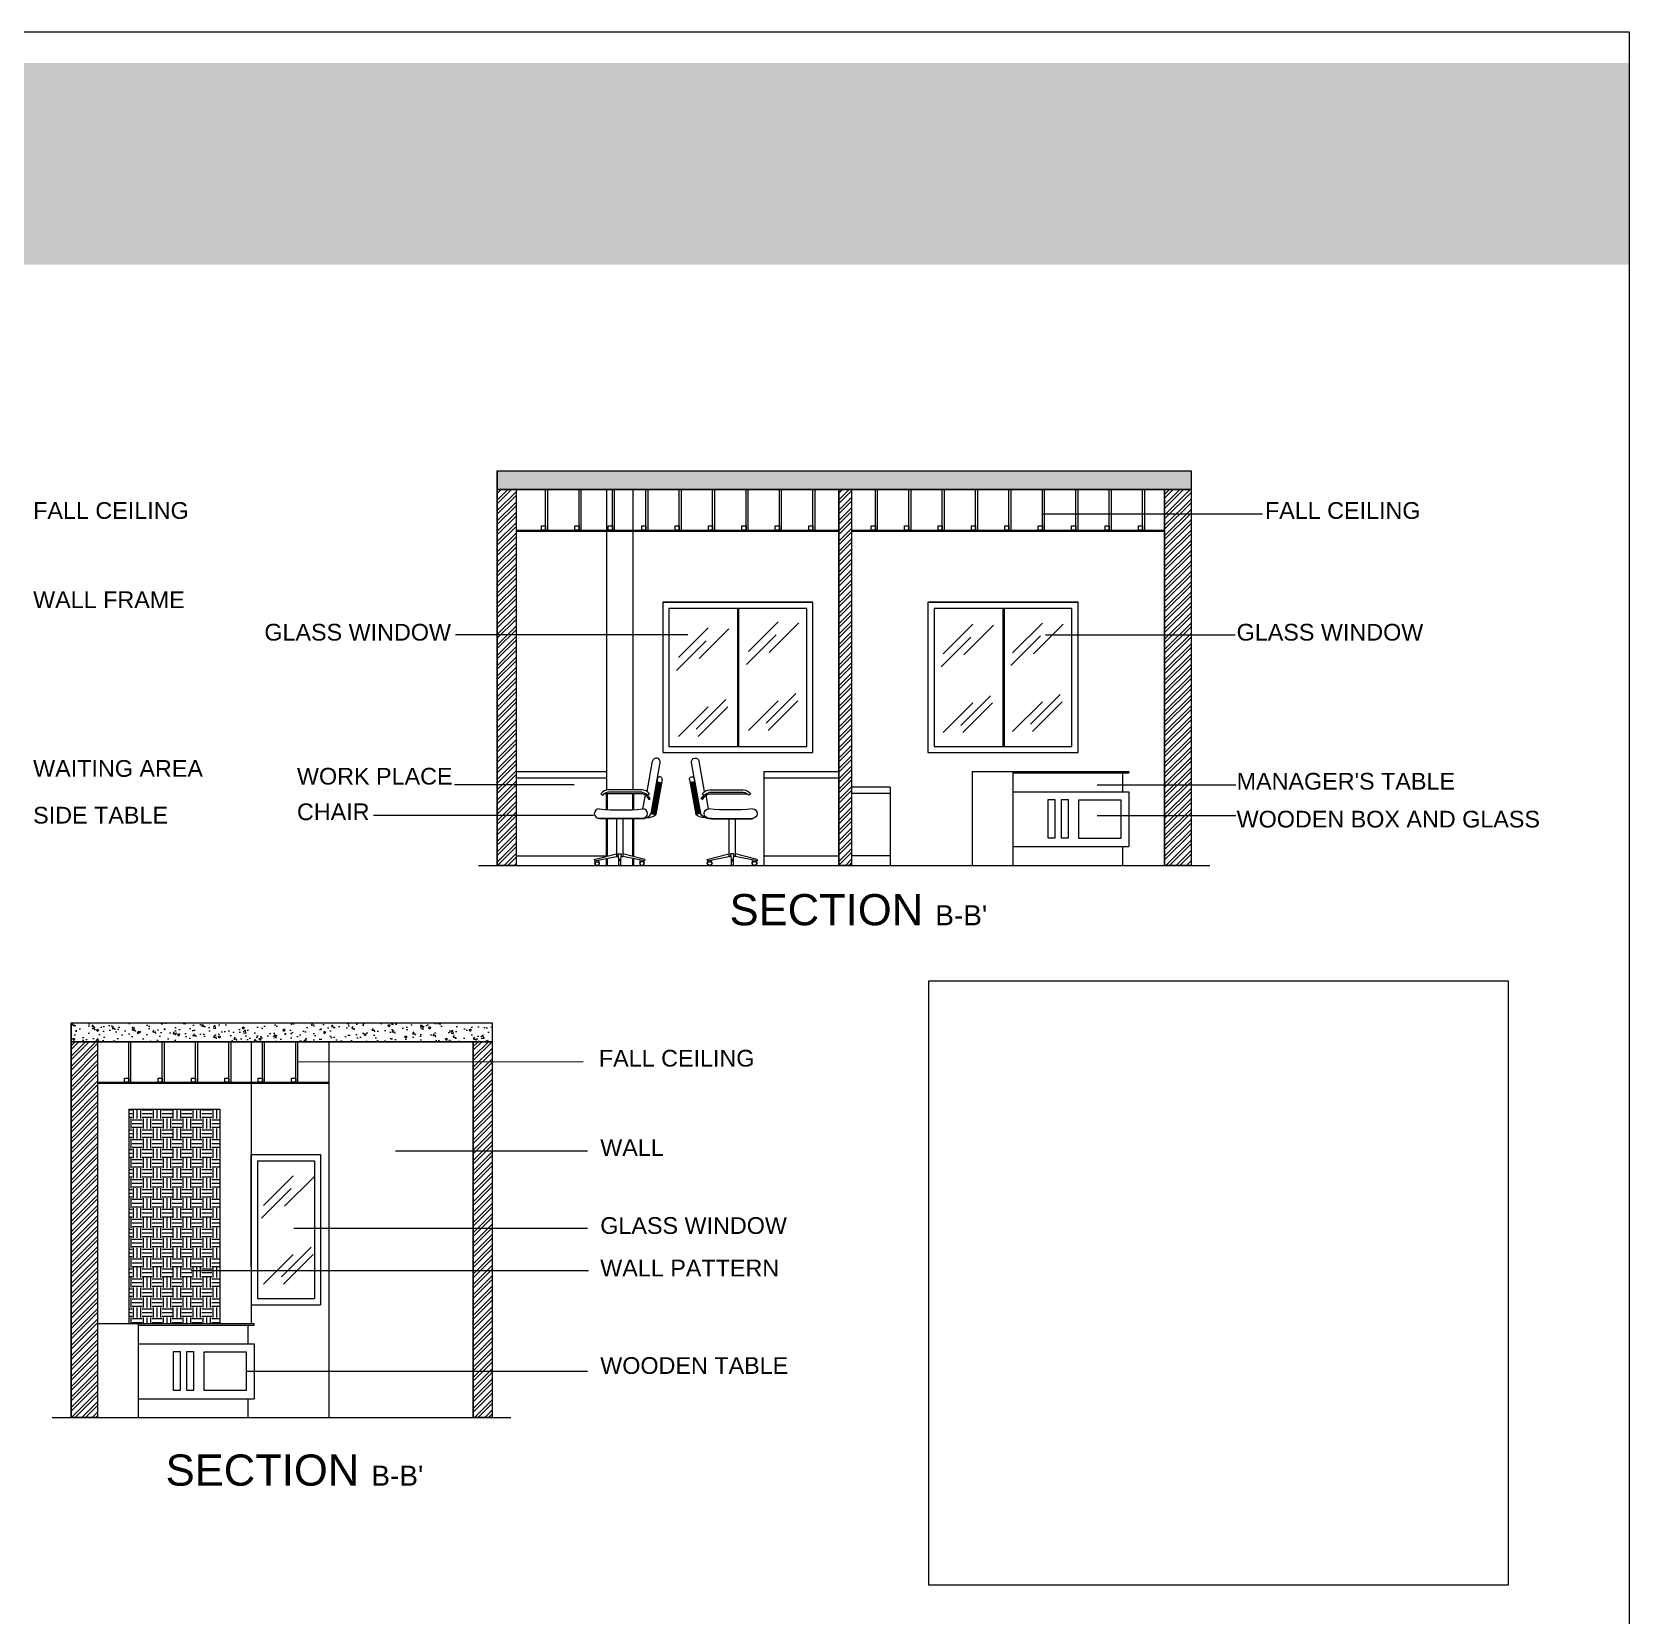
# Model space of a CAD drawing. Header units: millimetres. Extents: x 1521 to 3683, y 1649 to 3322.
# Drawn here: x 1779.35 to 1793.69, y 1662.99 to 1677.22 of the extents above; entities that cross this region are included whole.
import ezdxf

# ---------------------------------------------------------------- set-up
doc = ezdxf.new("R2010")
doc.units = ezdxf.units.MM
doc.header["$LTSCALE"] = 0.1
doc.header["$XCLIPFRAME"] = 0
doc.layers.add('COL', color=1, linetype='Continuous', lineweight=50)
doc.layers.add('FURN', color=34, linetype='Continuous')
doc.layers.add('FURNITURE', color=34, linetype='Continuous')
doc.styles.add('WORKING', font='ARIALN.TTF')
picture_1 = doc.add_image_def('image2.jpg', size_in_pixel=(652, 680))
pattern_1 = [(45, (-58.50887841288546, 93.95039284919449), (-0.0464185847115814, 0.0464185847115814), []), (45, (-58.50887841288546, 93.98321574521714), (-0.0464185847115814, 0.0464185847115814), [])]

# ---------------------------------------------------------------- blocks, each defined once
blk = doc.blocks.new('A$C3F6A36EA')
h = blk.add_hatch(color=10)
h.set_gradient(color1=(22, 110, 12), color2=(129, 189, 10), tint=0.4600000083446503)
h.paths.add_polyline_path([(-44.21290426532277, 20.41047016547509), (-3.312552027882247, 20.41047016547509), (-3.312552027882247, 22.22228067989886), (-44.21290426532277, 22.22228067989886)])
at = {"color": 0}
blk.add_lwpolyline([(-44.21290426532277, 22.50002261478744), (-3.312552027882247, 22.50002261478744), (-3.312552027882247, -5.275919162361106), (-44.21290426532277, -5.275919162361106)], close=True, dxfattribs=at)
blk = doc.blocks.new('A$C169A33B8')
at = {"layer": 'FURN'}
for p, q in [((16.75253668097025, 23.51120664049995), (18.44130167670278, 33.08866885840143)), ((18.05472232107718, 16.49934217914688), (20.90332105923312, 32.65454841423434)), ((20.00826431983, 27.57842940053433), (18.05549500033726, 16.50372426098693)), ((21.47671178566793, 27.31950249255351), (19.52394246617473, 16.2447973530061)), ((19.61755592007944, 25.36261195625684), (21.08600338591691, 25.10368504827602)), ((19.66096796449597, 25.60881389450969), (21.12941543033389, 25.34988698652978)), ((19.70438000891295, 25.85501583276255), (21.17282747475042, 25.59608892478264)), ((19.74779205332993, 26.1012177710154), (21.21623951916695, 25.84229086303549)), ((19.79120409774646, 26.34741970926825), (21.25965156358393, 26.08849280128834)), ((19.83461614216298, 26.59362164752201), (21.30306360800091, 26.33469473954119)), ((2.099998305742701, 22.80000217814722), (2.69999830574261, 22.35000217814922)), ((14.54466916776641, 22.80000217814813), (3.149998305742656, 22.80000217814813)), ((15.05472232107718, 24.00000217814886), (4.499998305743018, 24.00000217814886)), ((15.05472232106785, 23.25000217814886), (4.499998305743018, 23.25000217814886)), ((15.4343388661814, 18.00000217813703), (16.19391154353502, 22.30775289389021)), ((17.45472232107681, 22.80000217814905), (16.8547223210769, 22.35000217814832)), ((17.35768368300046, 20.96011413385168), (17.7547223210754, 21.15000217814759)), ((18.7493150317448, 20.43857319119525), (20.21776249758227, 20.17964628321534)), ((18.79272707616178, 20.6847751294481), (20.26117454199925, 20.42584822146819)), ((18.83613912057831, 20.93097706770186), (20.30458658641578, 20.67205015972104)), ((18.87955116499483, 21.17717900595471), (20.34799863083276, 20.9182520979748)), ((18.92296320941182, 21.42338094420757), (20.39141067524929, 21.16445403622766)), ((18.96637525382834, 21.66958288246042), (20.43482271966582, 21.41065597448051)), ((19.00978729824533, 21.91578482071327), (20.4782347640828, 21.65685791273336)), ((19.05319934266185, 22.16198675896703), (20.52164680849978, 21.90305985098621)), ((19.09661138707884, 22.40818869721989), (20.56505885291631, 22.14926178923997)), ((19.14002343149536, 22.65439063547274), (20.60847089733284, 22.39546372749282)), ((19.18343547591189, 22.90059257372559), (20.65188294174982, 22.64166566574568)), ((19.22684752032887, 23.14679451197935), (20.69529498616635, 22.88786760399853)), ((19.27025956474586, 23.39299645023221), (20.73870703058333, 23.13406954225229)), ((19.31367160916238, 23.63919838848506), (20.78211907499985, 23.38027148050514)), ((19.35708365357891, 23.88540032673791), (20.82553111941684, 23.626473418758)), ((19.40049569799589, 24.13160226499077), (20.86894316383336, 23.87267535701085)), ((19.44390774241242, 24.37780420324453), (20.91235520824989, 24.1188772952637)), ((19.4873197868294, 24.62400614149738), (20.95576725266687, 24.36507923351746)), ((19.53073183124593, 24.87020807975023), (20.99917929708386, 24.61128117177032)), ((19.57414387566291, 25.11641001800308), (21.04259134150038, 24.85748311002317)), ((18.05472232107718, 16.49934217914688), (19.52316978691465, 16.24041527116697)), ((18.0981343654937, 16.74554411739973), (19.56658183133163, 16.48661720941982)), ((18.14154640991069, 16.99174605565258), (19.60999387574816, 16.73281914767267)), ((18.18495845432721, 17.23794799390543), (19.65340592016469, 16.97902108592552)), ((18.22837049874374, 17.4841499321592), (19.69681796458167, 17.22522302417837)), ((18.27178254316072, 17.73035187041205), (19.74023000899819, 17.47142496243123)), ((18.31519458757771, 17.9765538086649), (19.78364205341518, 17.71762690068499)), ((18.35860663199423, 18.22275574691775), (19.8270540978317, 17.96382883893784)), ((18.40201867641076, 18.46895768517152), (19.87046614224869, 18.21003077719069)), ((18.44543072082774, 18.71515962342437), (19.91387818666521, 18.45623271544354)), ((18.48884276524427, 18.96136156167722), (19.95729023108174, 18.70243465369731)), ((18.53225480966125, 19.20756349993007), (20.00070227549873, 18.94863659195016)), ((18.57566685407778, 19.45376543818293), (20.04411431991571, 19.19483853020301)), ((18.61907889849476, 19.69996737643578), (20.08752636433223, 19.44104046845587)), ((18.66249094291129, 19.94616931468954), (20.13093840874876, 19.68724240670872)), ((18.70590298732782, 20.19237125294239), (20.17435045316574, 19.93344434496248)), ((1.499998305742564, 14.80000217814904), (1.499998305742564, 15.00000217814795)), ((15.32810808950103, 15.00000217814795), (1.499998305742564, 15.00000217814795)), ((14.49999830574302, 14.80000217814904), (1.499998305742564, 14.80000217814904)), ((6.999998305743017, 14.80000217814904), (6.999998305743017, 2.871134752072975)), ((8.999998305742793, 14.80000217814904), (8.999998305742563, 2.871134752072975)), ((14.49999830574302, 14.80000217814904), (14.49999830574302, 15.00000217814795)), ((14.49999830574302, 15.00000217814795), (15.76572519141769, 15.00000217814795)), ((-1.69425698e-06, 2.00000217814795), (6.999998305743017, 3.750002178148862)), ((-1.69425698e-06, 2.00000217814795), (0.0903535733634726, 1.545431507538522)), ((0.0903535733634726, 1.545431507538522), (6.999998305743017, 2.918865473531695)), ((0.2790736627046044, 1.259633625296373), (0.2790736627041497, 1.582943505738511)), ((0.2790736627046044, 1.259633625296373), (1.479073662704421, 1.259633625296373)), ((1.479073662704421, 1.259633625296373), (1.479073662704421, 1.821468180020019)), ((6.999998305743017, 2.871134752072975), (7.590273943294733, 2.871134752072975)), ((7.499998305743017, 3.750002178148862), (8.499998305743016, 3.750002178148862)), ((7.499998305743017, 3.750002178148862), (7.679755071130557, 2.00000217814795)), ((8.294532767630017, 2.00000217814795), (7.679755071130557, 2.00000217814795)), ((7.679755071130557, 2.00000217814795), (7.679755071130557, 1.545431507538522)), ((7.679755071131012, 1.584826497056383), (7.679755071131012, 0.3073910263983635)), ((8.294532767629562, 1.545431507538522), (7.679755071131012, 1.545431507538522)), ((8.499998305743016, 3.750002178148862), (8.294532767630017, 2.00000217814795)), ((8.294532767630017, 2.00000217814795), (8.294532767629562, 1.545431507538522)), ((8.294532767630017, 1.584826497056383), (8.294532767630017, 0.3073910263983635)), ((8.396811466526513, 2.871134752072975), (8.999998305742563, 2.871134752072975)), ((15.99999830574256, 2.00000217814795), (8.99999830574302, 3.750002178148862)), ((15.90964303812211, 1.545431507538522), (8.999998305742563, 2.918865473531695)), ((14.52092294878116, 1.259633625296373), (14.52092294878116, 1.821468180020019)), ((15.72092294878143, 1.259633625296373), (14.52092294878116, 1.259633625296373)), ((15.72092294878143, 1.259633625296373), (15.72092294878143, 1.582943505738511)), ((15.99999830574256, 2.00000217814795), (15.90964303812211, 1.545431507538522))]:
    blk.add_line(p, q, dxfattribs=at)
for centre, radius, start, end in [((19.67231136796795, 32.87160863631743), 1.25, 350.0000000000001, 170), ((20.74248805274897, 27.44896594654438), 0.7455503174838896, 350.0000000000001, 170), ((4.499998305743018, 21.00000217814886), 3, 90, 143.1301023541733), ((4.499998305743018, 21.00000217814886), 2.25, 90, 143.1301023541733), ((14.54466916776641, 19.80000217814813), 3, 51.34638224097638, 90), ((15.05472232107718, 21.00000217814886), 2.999999999999477, 36.86989764585358, 90), ((14.30472232107581, 19.50000217814704), 3.824264635196586, 25.55996517183438, 78.69006752610072), ((14.30472232107581, 19.50000217814704), 3.384154251805629, 25.55996517182864, 51.34638224097638), ((1.499998305743019, 16.50000217814795), 1.499999999999885, 90, 270), ((8.467168585962327, 89.69172870602594), 72.02947392742462, 264.4492922363134, 275.5507077636852), ((15.32810808950103, 16.50000217814795), 1.499999999999885, 270, 90), ((15.36138147111228, 18.11092741938591), 3.137092555332388, 277.4055254873299, 329.1813442718058), ((17.15268378280257, 18.7121890084536), 3.422117666714411, 263.6797743579401, 313.8618129771147), ((0.8790736627040587, 0.7727168428436926), 0.7727146646949449, 140.9397040232828, 39.06029597667505), ((0.8790736627040587, 0.7727168428436926), 0.6727146646949449, 133.6301574090287, 46.36984259093025), ((7.987143919380512, 0.3073910263983635), 0.3073888482495022, 180, 6.999999999999999e-15), ((15.12092294878107, 0.7727168428436926), 0.7727146646949449, 140.9397040233249, 39.06029597671717), ((15.12092294878107, 0.7727168428436926), 0.6727146646949449, 133.6301574245305, 46.36984257551055)]:
    blk.add_arc(centre, radius, start, end, dxfattribs=at)

msp = doc.modelspace()

# ---------------------------------------------------------------- hatches: boundary and pattern name
h = msp.add_hatch()
h.set_pattern_fill('AR-CONC', color=256, scale=0.001, style=0)
h.set_pattern_definition([(50, (-107.7285124479176, 95.70672699075226), (0.182184668996004, -0.0159390855389031), [0.01905, -0.20955]), (355, (-107.7285124479176, 95.70672699075226), (-0.035242825975667, 0.19105664288218), [0.01524, -0.16764]), (100.451, (-107.7133304479176, 95.70539874075226), (0.1469425016659592, 0.1751166878202919), [0.01619, -0.17809]), (46.1842, (-107.7285124479176, 95.75752699075224), (0.2710790408921299, -0.0420423279327272), [0.028575, -0.314325]), (96.6356, (-107.7059225479176, 95.75402349075226), (0.2374042344662372, 0.2474255558900492), [0.024285, -0.267135]), (351.1840000000001, (-107.7285124479176, 95.75752699075224), (0.2374046058139339, 0.2474251178605977), [0.02286, -0.25146]), (21, (-107.7031124479176, 95.74482699075224), (0.1516148798353833, -0.1022655185167625), [0.01905, -0.20955]), (326, (-107.7031124479176, 95.74482699075224), (0.0618020283476471, 0.1841879661223193), [0.01524, -0.16764]), (71.45140000000002, (-107.6904779479176, 95.73630489075227), (0.2134164907701245, 0.0819228577160575), [0.01619, -0.17809]), (37.50000000000001, (-107.7285124479176, 95.70672699075226), (0.0030886032505918, 0.0845550388731531), [0, -0.165608, 0, -0.17018, 0, -0.168275]), (7.499999999999999, (-107.7285124479176, 95.70672699075226), (0.0668196625103058, 0.1001805748181195), [0, -0.097028, 0, -0.161798, 0, -0.064135]), (327.5, (-107.7851544479176, 95.70672699075226), (0.1355905951668714, -0.0057287439926735), [0, -0.0635, 0, -0.19812, 0, -0.26289]), (317.5, (-107.8105544479176, 95.70672699075226), (0.148129181386018, 0.025426491033333), [0, -0.08255, 0, -0.131572, 0, -0.18669])])
h.paths.add_polyline_path([(1783.526632673578, 1673.275846334322), (1789.75784499258, 1673.275846334322), (1789.75784499258, 1673.107096334322), (1783.526632673578, 1673.107096334322)])
h = msp.add_hatch()
h.set_pattern_fill('STEEL', color=256, scale=0.0206758400142623, style=0)
h.set_pattern_definition(pattern_1)
h.paths.add_polyline_path([(1789.520271999755, 1673.107096334322), (1789.75784499258, 1673.107096334322), (1789.75784499258, 1669.732096334322), (1789.520271999755, 1669.732096334322)])
h.paths.add_polyline_path([(1783.526632673578, 1673.107096334322), (1783.695382673579, 1673.107096334322), (1783.695382673579, 1669.732096334321), (1783.526632673578, 1669.732096334321)])
h = msp.add_hatch()
h.set_pattern_fill('STEEL', color=256, scale=0.0206758400142623, style=0)
h.set_pattern_definition(pattern_1)
h.paths.add_polyline_path([(1786.595271999759, 1673.107096334322), (1786.707771999758, 1673.107096334322), (1786.707771999758, 1669.732096334322), (1786.595271999759, 1669.732096334322)])
h = msp.add_hatch()
h.set_pattern_fill('AR-CONC', color=256, scale=0.001, style=0)
h.set_pattern_definition([(50, (-107.2844488822431, 95.57671763945156), (0.182184668996004, -0.0159390855389031), [0.01905, -0.20955]), (355, (-107.2844488822431, 95.57671763945156), (-0.035242825975667, 0.19105664288218), [0.01524, -0.16764]), (100.451, (-107.2692668822432, 95.57538938945156), (0.1469425016659592, 0.1751166878202919), [0.01619, -0.17809]), (46.1842, (-107.2844488822431, 95.62751763945154), (0.2710790408921299, -0.0420423279327272), [0.028575, -0.314325]), (96.6356, (-107.2618589822431, 95.62401413945155), (0.2374042344662372, 0.2474255558900492), [0.024285, -0.267135]), (351.1840000000001, (-107.2844488822431, 95.62751763945154), (0.2374046058139339, 0.2474251178605977), [0.02286, -0.25146]), (21, (-107.2590488822431, 95.61481763945154), (0.1516148798353833, -0.1022655185167625), [0.01905, -0.20955]), (326, (-107.2590488822431, 95.61481763945154), (0.0618020283476471, 0.1841879661223193), [0.01524, -0.16764]), (71.45140000000002, (-107.2464143822432, 95.60629553945152), (0.2134164907701245, 0.0819228577160575), [0.01619, -0.17809]), (37.50000000000001, (-107.2844488822431, 95.57671763945156), (0.0030886032505918, 0.0845550388731531), [0, -0.165608, 0, -0.17018, 0, -0.168275]), (7.499999999999999, (-107.2844488822431, 95.57671763945156), (0.0668196625103058, 0.1001805748181195), [0, -0.097028, 0, -0.161798, 0, -0.064135]), (327.5, (-107.3410908822431, 95.57671763945156), (0.1355905951668714, -0.0057287439926735), [0, -0.0635, 0, -0.19812, 0, -0.26289]), (317.5, (-107.3664908822431, 95.57671763945156), (0.148129181386018, 0.025426491033333), [0, -0.08255, 0, -0.131572, 0, -0.18669])])
h.paths.add_polyline_path([(1779.698730791127, 1668.317462899739), (1783.480053784008, 1668.317462899739), (1783.480053784008, 1668.148712899738), (1779.698730791127, 1668.148712899738)])
h = msp.add_hatch()
h.set_pattern_fill('STEEL', color=256, scale=0.0206758400142623, style=0)
h.set_pattern_definition([(45, (-63.33684822215446, 94.08590573513969), (-0.0464185847115814, 0.0464185847115814), []), (45, (-63.33684822215446, 94.11872863116236), (-0.0464185847115814, 0.0464185847115814), [])])
h.paths.add_polyline_path([(1779.698730791127, 1668.148712899738), (1779.936303784009, 1668.148712899738), (1779.936303784009, 1664.773712899738), (1779.698730791127, 1664.773712899738)])
h.paths.add_polyline_path([(1783.311303784008, 1668.148712899738), (1783.480053784008, 1668.148712899738), (1783.480053784008, 1664.773712899737), (1783.311303784008, 1664.773712899737)])
h = msp.add_hatch()
h.set_pattern_fill('EARTH', color=253, scale=0.0140625, style=0)
h.set_pattern_definition([(0, (434.4547627503, 30.30084965121638), (0.089296875, 0.089296875), [0.089296875, -0.089296875]), (0, (434.4547627503, 30.33433597934152), (0.089296875, 0.089296875), [0.089296875, -0.089296875]), (0, (434.4547627503, 30.36782230746633), (0.089296875, 0.089296875), [0.089296875, -0.089296875]), (90, (434.465924859675, 30.37898441684148), (-0.089296875, 0.089296875), [0.089296875, -0.089296875]), (90, (434.4994111878, 30.37898441684148), (-0.089296875, 0.089296875), [0.089296875, -0.089296875]), (90, (434.532897515925, 30.37898441684148), (-0.089296875, 0.089296875), [0.089296875, -0.089296875])])
h.paths.add_polyline_path([(1781.035888807187, 1667.541120244681), (1780.217553784008, 1667.541120244681), (1780.217553784008, 1665.61746289974), (1781.035888807187, 1665.61746289974)])

# ---------------------------------------------------------------- linework, layer by layer
for p, q in [((1783.526632673578, 1673.275846334322), (1789.75784499258, 1673.275846334322)), ((1783.526632673578, 1673.275846334322), (1783.526632673578, 1669.732096334322)), ((1789.75784499258, 1673.275846334322), (1789.75784499258, 1669.732096334322)), ((1783.526632673578, 1673.107096334322), (1789.75784499258, 1673.107096334322)), ((1783.526632673578, 1673.107096334322), (1783.526632673578, 1669.732096334322)), ((1783.695382673579, 1673.107096334322), (1783.695382673579, 1669.732096334322)), ((1786.595271999759, 1673.107096334322), (1786.595271999759, 1669.732096334322)), ((1786.707771999758, 1673.107096334322), (1786.707771999758, 1669.732096334322)), ((1789.520271999755, 1673.107096334322), (1789.520271999755, 1669.732096334322)), ((1785.012144303314, 1672.094596334322), (1786.362144303314, 1672.094596334322)), ((1785.012144303314, 1672.094596334322), (1785.012144303314, 1670.744596334322)), ((1786.362144303314, 1670.744596334322), (1786.362144303314, 1672.094596334322)), ((1787.394605158333, 1672.094596334322), (1788.744605158332, 1672.094596334322)), ((1787.394605158333, 1672.094596334322), (1787.394605158333, 1670.744596334322)), ((1788.744605158332, 1670.744596334322), (1788.744605158332, 1672.094596334322)), ((1785.687144303314, 1670.800846334322), (1785.687144303314, 1672.038346334322)), ((1785.696582858747, 1670.800846334322), (1785.696582858747, 1672.038346334322)), ((1788.069605158332, 1670.800846334322), (1788.069605158332, 1672.038346334322)), ((1788.082545533689, 1670.800846334322), (1788.082545533689, 1672.038346334322)), ((1785.012144303314, 1670.744596334322), (1786.362144303314, 1670.744596334322)), ((1787.394605158333, 1670.744596334322), (1788.744605158332, 1670.744596334322)), ((1783.695382673579, 1670.575846334322), (1784.510580629072, 1670.575846334322)), ((1783.695382673579, 1670.519596334322), (1784.510580629072, 1670.519596334322)), ((1785.920271999757, 1670.575846334322), (1785.920271999757, 1669.732096334322)), ((1785.920271999757, 1670.575846334322), (1786.595271999759, 1670.575846334322)), ((1785.920271999757, 1670.519596334322), (1786.595271999759, 1670.519596334322)), ((1787.792006789904, 1670.575846334323), (1789.198340820004, 1670.575846334323)), ((1787.792006789904, 1670.575846334323), (1787.792006789904, 1669.732096334323)), ((1788.160211525388, 1669.732096334323), (1788.160211525388, 1670.575846334323)), ((1788.160211525388, 1670.561783834324), (1789.198340820004, 1670.561783834323)), ((1789.142090820005, 1670.561783834324), (1789.142090820005, 1670.393033834323)), ((1789.198340820004, 1670.575846334323), (1789.198340820004, 1670.561783834323)), ((1787.055748313377, 1670.433019650539), (1786.707771999758, 1670.433019650539)), ((1787.055748313377, 1670.376769650539), (1786.707771999758, 1670.376769650539)), ((1787.055748313377, 1670.433019650539), (1787.055748313377, 1669.732096334322)), ((1788.160211525388, 1670.393033834323), (1789.198340820004, 1670.393033834323)), ((1789.198340820004, 1670.393033834323), (1789.198340820004, 1669.900846334324)), ((1788.160211525388, 1669.900846334323), (1789.198340820004, 1669.900846334324)), ((1789.142090820005, 1669.900846334323), (1789.142090820005, 1669.732096334323)), ((1783.695382673579, 1669.816471334322), (1784.510580629072, 1669.816471334322)), ((1785.920271999757, 1669.816471334322), (1786.595271999759, 1669.816471334322)), ((1787.055748313377, 1669.816471334322), (1786.707771999758, 1669.816471334322)), ((1783.357882673578, 1669.732096334321), (1789.92659499258, 1669.732096334322)), ((1779.698730791127, 1668.317462899739), (1779.698730791127, 1664.773712899739)), ((1779.698730791127, 1668.317462899738), (1783.480053784008, 1668.317462899738)), ((1783.480053784008, 1668.317462899738), (1783.480053784008, 1664.773712899737)), ((1779.698730791127, 1668.148712899738), (1783.480053784008, 1668.148712899738)), ((1779.936303784009, 1668.148712899739), (1779.936303784009, 1664.773712899739)), ((1781.317138807187, 1668.148712899739), (1781.317138807187, 1665.61746289974)), ((1782.017553784009, 1664.773712899739), (1782.017553784009, 1668.148712899738)), ((1783.311303784008, 1668.148712899738), (1783.311303784008, 1664.773712899737)), ((1780.217553784008, 1667.542847447841), (1781.035888807187, 1667.542847447841)), ((1780.217553784007, 1667.542847447841), (1780.217553784008, 1665.61746289974)), ((1781.035888807187, 1667.542847447841), (1781.035888807187, 1665.61746289974)), ((1781.317138807187, 1667.136212899739), (1781.939642793005, 1667.136212899739)), ((1781.317138807187, 1666.123712899738), (1781.317138807187, 1667.136212899739)), ((1781.373388807187, 1667.079962899738), (1781.883392793005, 1667.079962899738)), ((1781.373388807187, 1667.079962899738), (1781.373388807187, 1665.84246289974)), ((1781.883392793005, 1667.079962899738), (1781.883392793005, 1665.84246289974)), ((1781.939642793005, 1667.136212899739), (1781.939642793005, 1665.78621289974)), ((1781.317138807187, 1665.78621289974), (1781.939642793005, 1665.78621289974)), ((1781.373388807187, 1665.84246289974), (1781.883392793005, 1665.84246289974)), ((1779.936303784009, 1665.61746289974), (1781.342637814109, 1665.61746289974)), ((1780.304508519493, 1664.773712899739), (1780.304508519493, 1665.61746289974)), ((1780.304508519493, 1665.60340039974), (1781.342637814109, 1665.60340039974)), ((1781.286387814108, 1665.60340039974), (1781.286387814108, 1665.434650399738)), ((1781.342637814109, 1665.60340039974), (1781.342637814109, 1665.61746289974)), ((1780.304508519493, 1665.434650399739), (1781.342637814109, 1665.434650399738)), ((1781.342637814109, 1665.434650399738), (1781.342637814109, 1664.942462899739)), ((1780.304508519493, 1664.942462899739), (1781.342637814109, 1664.942462899739)), ((1781.286387814108, 1664.942462899739), (1781.286387814108, 1664.773712899739)), ((1779.529980791127, 1664.773712899738), (1783.648803784009, 1664.773712899737))]:
    msp.add_line(p, q)
at = {"color": 5}
for p, q in [((1783.9606016901, 1672.743947322913), (1783.9606016901, 1673.107096334322)), ((1783.9806016901, 1672.743947322913), (1783.9806016901, 1673.107096334322)), ((1784.260601690099, 1672.743947322913), (1784.260601690099, 1673.107096334322)), ((1784.280601690099, 1672.743947322913), (1784.280601690099, 1673.107096334322)), ((1784.560601690099, 1672.743947322913), (1784.560601690099, 1673.107096334322)), ((1784.580601690099, 1672.743947322913), (1784.580601690099, 1673.107096334322)), ((1784.860601690099, 1672.743947322913), (1784.860601690099, 1673.107096334322)), ((1784.880601690099, 1672.743947322913), (1784.880601690099, 1673.107096334322)), ((1785.160601690099, 1672.743947322913), (1785.160601690099, 1673.107096334322)), ((1785.180601690099, 1672.743947322913), (1785.180601690099, 1673.107096334322)), ((1785.460601690099, 1672.743947322913), (1785.460601690099, 1673.107096334322)), ((1785.480601690099, 1672.743947322913), (1785.480601690099, 1673.107096334322)), ((1785.760601690099, 1672.743947322913), (1785.760601690099, 1673.107096334321)), ((1785.780601690099, 1672.743947322913), (1785.780601690099, 1673.107096334321)), ((1786.060601690099, 1672.743947322913), (1786.060601690099, 1673.107096334322)), ((1786.080601690099, 1672.743947322913), (1786.080601690099, 1673.107096334322)), ((1786.360601690099, 1672.743947322913), (1786.360601690099, 1673.107096334322)), ((1786.380601690099, 1672.743947322913), (1786.380601690099, 1673.107096334322)), ((1786.922508878266, 1672.743947322913), (1786.922508878266, 1673.107096334322)), ((1786.942508878266, 1672.743947322913), (1786.942508878266, 1673.107096334322)), ((1787.222508878266, 1672.743947322913), (1787.222508878266, 1673.107096334322)), ((1787.242508878266, 1672.743947322913), (1787.242508878266, 1673.107096334322)), ((1787.522508878266, 1672.743947322913), (1787.522508878266, 1673.107096334322)), ((1787.542508878266, 1672.743947322913), (1787.542508878266, 1673.107096334322)), ((1787.822508878266, 1672.743947322913), (1787.822508878266, 1673.107096334322)), ((1787.842508878266, 1672.743947322913), (1787.842508878266, 1673.107096334322)), ((1788.122508878266, 1672.743947322913), (1788.122508878266, 1673.107096334322)), ((1788.142508878266, 1672.743947322913), (1788.142508878266, 1673.107096334322)), ((1788.422508878265, 1672.743947322913), (1788.422508878265, 1673.107096334322)), ((1788.442508878265, 1672.743947322913), (1788.442508878265, 1673.107096334322)), ((1788.722508878265, 1672.743947322913), (1788.722508878265, 1673.107096334321)), ((1788.742508878265, 1672.743947322913), (1788.742508878265, 1673.107096334321)), ((1789.022508878266, 1672.743947322913), (1789.022508878266, 1673.107096334322)), ((1789.042508878265, 1672.743947322913), (1789.042508878265, 1673.107096334322)), ((1789.322508878266, 1672.743947322913), (1789.322508878266, 1673.107096334322)), ((1789.342508878266, 1672.743947322913), (1789.342508878266, 1673.107096334322)), ((1783.695382673579, 1672.743947322913), (1786.595271999759, 1672.743947322913)), ((1783.695382673579, 1672.733947322913), (1786.595271999759, 1672.733947322913)), ((1786.707771999758, 1672.743947322913), (1789.520271999755, 1672.743947322913)), ((1786.707771999758, 1672.733947322913), (1789.520271999755, 1672.733947322913)), ((1780.216303784009, 1667.785563888331), (1780.216303784009, 1668.148712899739)), ((1780.236303784009, 1667.785563888331), (1780.236303784009, 1668.148712899739)), ((1780.516303784008, 1667.785563888331), (1780.516303784008, 1668.148712899739)), ((1780.536303784009, 1667.785563888331), (1780.536303784009, 1668.148712899739)), ((1780.816303784008, 1667.78556388833), (1780.816303784008, 1668.148712899739)), ((1780.836303784008, 1667.78556388833), (1780.836303784008, 1668.148712899739)), ((1781.116303784008, 1667.785563888331), (1781.116303784008, 1668.148712899739)), ((1781.136303784008, 1667.785563888331), (1781.136303784008, 1668.148712899739)), ((1781.416303784008, 1667.785563888331), (1781.416303784008, 1668.14871289974)), ((1781.436303784008, 1667.785563888331), (1781.436303784008, 1668.14871289974)), ((1781.716303784008, 1667.785563888332), (1781.716303784008, 1668.14871289974)), ((1781.736303784008, 1667.785563888332), (1781.736303784008, 1668.14871289974)), ((1779.936303784009, 1667.785563888331), (1782.017553784009, 1667.78556388833)), ((1779.936303784009, 1667.775563888331), (1782.017553784009, 1667.77556388833))]:
    msp.add_line(p, q, dxfattribs=at)
at = {"color": 9}
for p, q in [((1784.510580629072, 1670.408202980039), (1784.510580629072, 1673.107096334322)), ((1784.748153621895, 1670.409524779163), (1784.748153621895, 1673.107096334322)), ((1788.422829420305, 1672.88932190398), (1790.399099281985, 1672.88932190398)), ((1785.781519586276, 1671.651685201936), (1786.048179439555, 1671.918040401768)), ((1785.968174871624, 1671.642804816881), (1786.234834724904, 1671.909160016713)), ((1788.155605550049, 1671.641826946932), (1788.422265403329, 1671.908182146764)), ((1785.238719999609, 1671.801820263521), (1783.149778936773, 1671.801820263521)), ((1785.153971359157, 1671.598499021192), (1785.420631212436, 1671.864854221024)), ((1785.340626644505, 1671.589618636136), (1785.607286497784, 1671.855973835969)), ((1785.763741711727, 1671.53626339991), (1786.030401565006, 1671.802618599742)), ((1787.513238295004, 1671.516288334459), (1787.779898148284, 1671.782643534291)), ((1787.531016169554, 1671.631710136485), (1787.797676022833, 1671.898065336317)), ((1787.717671454901, 1671.62282975143), (1787.984331308181, 1671.889184951262)), ((1788.1378276755, 1671.526405144907), (1788.404487528779, 1671.792760344739)), ((1788.342260835397, 1671.632946561877), (1788.608920688676, 1671.899301761709)), ((1788.451357973488, 1671.801820263521), (1790.153265062742, 1671.801820263521)), ((1785.136193484607, 1671.483077219166), (1785.402853337887, 1671.749432418998)), ((1785.31396396515, 1670.95653454564), (1785.58062381843, 1671.222889745472)), ((1785.781519586276, 1670.944095726385), (1786.048179439555, 1671.210450926217)), ((1785.941512192269, 1671.009720726384), (1786.208172045549, 1671.276075926216)), ((1785.959290066817, 1670.944095726385), (1786.225949920097, 1671.210450926217)), ((1787.531016169554, 1670.924120660933), (1787.797676022833, 1671.190475860765)), ((1787.691008775547, 1670.989745660933), (1787.957668628826, 1671.256100860765)), ((1787.708786650094, 1670.924120660933), (1787.975446503374, 1671.190475860765)), ((1788.155605550049, 1670.934237471381), (1788.422265403329, 1671.200592671213)), ((1788.315598156042, 1670.99986247138), (1788.582258009322, 1671.266217671212)), ((1788.33337603059, 1670.934237471381), (1788.600035883869, 1671.200592671213)), ((1785.153971359157, 1670.89090954564), (1785.420631212436, 1671.157264745472)), ((1785.331741839697, 1670.89090954564), (1785.598401692977, 1671.157264745472)), ((1784.21814106759, 1670.454932030144), (1783.143324022769, 1670.454932030144)), ((1788.913549651989, 1670.454932030144), (1790.159719976747, 1670.454932030144)), ((1784.389494347526, 1670.18061133375), (1782.415715842469, 1670.18061133375)), ((1788.913549651989, 1670.18061133375), (1790.159719976747, 1670.180611333751)), ((1781.736303784008, 1667.967138394036), (1784.297810797661, 1667.970177985401)), ((1782.611588784033, 1667.168228263795), (1784.33616658918, 1667.168228263795)), ((1781.427694742269, 1666.678862363938), (1781.694354595549, 1666.94521756377)), ((1781.614350027617, 1666.669981978883), (1781.881009880897, 1666.936337178715)), ((1781.40991686772, 1666.563440561913), (1781.676576721, 1666.829795761745)), ((1781.69799116682, 1666.475140562994), (1784.335505394405, 1666.475140562994)), ((1781.427694742269, 1665.971272888387), (1781.694354595549, 1666.237628088219)), ((1781.587687348262, 1666.036897888386), (1781.854347201542, 1666.303253088218)), ((1781.60546522281, 1665.971272888387), (1781.872125076089, 1666.237628088219)), ((1780.77767415769, 1666.093976801612), (1784.346729175731, 1666.093976801612)), ((1781.270506003401, 1665.18965865436), (1784.335505394405, 1665.18965865436))]:
    msp.add_line(p, q, dxfattribs=at)
for points in [[(1783.526632673578, 1673.275846334322), (1789.75784499258, 1673.275846334322), (1789.75784499258, 1673.107096334322), (1783.526632673578, 1673.107096334322)], [(1783.526632673578, 1673.107096334322), (1783.695382673579, 1673.107096334322), (1783.695382673579, 1669.732096334321), (1783.526632673578, 1669.732096334321)], [(1786.595271999759, 1673.107096334322), (1786.707771999758, 1673.107096334322), (1786.707771999758, 1669.732096334322), (1786.595271999759, 1669.732096334322)], [(1789.520271999755, 1673.107096334322), (1789.75784499258, 1673.107096334322), (1789.75784499258, 1669.732096334322), (1789.520271999755, 1669.732096334322)], [(1786.362144303314, 1672.094596334322), (1785.012144303314, 1672.094596334322), (1785.012144303314, 1670.744596334322), (1786.362144303314, 1670.744596334322)], [(1788.744605158332, 1672.094596334322), (1787.394605158333, 1672.094596334322), (1787.394605158333, 1670.744596334322), (1788.744605158332, 1670.744596334322)], [(1786.305894303315, 1672.038346334322), (1785.068394303314, 1672.038346334322), (1785.068394303314, 1670.800846334322), (1786.305894303314, 1670.800846334322)], [(1788.688355158332, 1672.038346334322), (1787.450855158332, 1672.038346334322), (1787.450855158332, 1670.800846334322), (1788.688355158332, 1670.800846334322)], [(1788.535890895674, 1670.321998655997), (1788.470297808488, 1670.321998655997), (1788.470297808488, 1669.978606179642), (1788.535890895674, 1669.978606179642)], [(1788.655766221302, 1670.321998655997), (1788.590173134116, 1670.321998655997), (1788.590173134116, 1669.978606179642), (1788.655766221302, 1669.978606179642)], [(1788.748495509947, 1670.321998655997), (1789.126209009296, 1670.321998655997), (1789.126209009296, 1669.974085521891), (1788.748495509947, 1669.974085521891)], [(1779.698730791127, 1668.317462899739), (1783.480053784008, 1668.317462899739), (1783.480053784008, 1668.148712899738), (1779.698730791127, 1668.148712899738)], [(1779.698730791127, 1668.148712899738), (1779.936303784009, 1668.148712899738), (1779.936303784009, 1664.773712899738), (1779.698730791127, 1664.773712899738)], [(1783.311303784008, 1668.148712899738), (1783.480053784008, 1668.148712899738), (1783.480053784008, 1664.773712899737), (1783.311303784008, 1664.773712899737)], [(1780.680187889777, 1665.363615221412), (1780.614594802593, 1665.363615221412), (1780.614594802593, 1665.020222745058), (1780.680187889777, 1665.020222745058)], [(1780.800063215407, 1665.363615221412), (1780.734470128221, 1665.363615221412), (1780.734470128221, 1665.020222745058), (1780.800063215407, 1665.020222745058)], [(1780.892792504051, 1665.363615221412), (1781.270506003401, 1665.363615221412), (1781.270506003401, 1665.015702087306), (1780.892792504051, 1665.015702087306)]]:
    msp.add_lwpolyline(points, close=True)
at = {"color": 5}
for points in [[(1783.9606016901, 1672.743947322913), (1783.923504944222, 1672.743947322913), (1783.923504944222, 1672.780292203634), (1783.9606016901, 1672.780292203634)], [(1784.260601690099, 1672.743947322913), (1784.223504944222, 1672.743947322913), (1784.223504944222, 1672.780292203634), (1784.260601690099, 1672.780292203634)], [(1784.560601690099, 1672.743947322913), (1784.523504944222, 1672.743947322913), (1784.523504944222, 1672.780292203634), (1784.560601690099, 1672.780292203634)], [(1784.860601690099, 1672.743947322913), (1784.823504944222, 1672.743947322913), (1784.823504944222, 1672.780292203634), (1784.860601690099, 1672.780292203634)], [(1785.160601690099, 1672.743947322913), (1785.123504944222, 1672.743947322913), (1785.123504944222, 1672.780292203634), (1785.160601690099, 1672.780292203634)], [(1785.460601690099, 1672.743947322913), (1785.423504944222, 1672.743947322913), (1785.423504944222, 1672.780292203634), (1785.460601690099, 1672.780292203634)], [(1785.760601690099, 1672.743947322913), (1785.723504944221, 1672.743947322913), (1785.723504944221, 1672.780292203634), (1785.760601690099, 1672.780292203634)], [(1786.060601690099, 1672.743947322913), (1786.023504944221, 1672.743947322913), (1786.023504944221, 1672.780292203634), (1786.060601690099, 1672.780292203634)], [(1786.360601690099, 1672.743947322913), (1786.323504944222, 1672.743947322913), (1786.323504944222, 1672.780292203634), (1786.360601690099, 1672.780292203634)], [(1786.922508878266, 1672.743947322913), (1786.885412132388, 1672.743947322913), (1786.885412132388, 1672.780292203634), (1786.922508878266, 1672.780292203634)], [(1787.222508878266, 1672.743947322913), (1787.185412132388, 1672.743947322913), (1787.185412132388, 1672.780292203634), (1787.222508878266, 1672.780292203634)], [(1787.522508878266, 1672.743947322913), (1787.485412132388, 1672.743947322913), (1787.485412132388, 1672.780292203634), (1787.522508878266, 1672.780292203634)], [(1787.822508878266, 1672.743947322913), (1787.785412132388, 1672.743947322913), (1787.785412132388, 1672.780292203634), (1787.822508878266, 1672.780292203634)], [(1788.122508878266, 1672.743947322913), (1788.085412132388, 1672.743947322913), (1788.085412132388, 1672.780292203634), (1788.122508878266, 1672.780292203634)], [(1788.422508878265, 1672.743947322913), (1788.385412132388, 1672.743947322913), (1788.385412132388, 1672.780292203634), (1788.422508878265, 1672.780292203634)], [(1788.722508878265, 1672.743947322913), (1788.685412132388, 1672.743947322913), (1788.685412132388, 1672.780292203634), (1788.722508878265, 1672.780292203634)], [(1789.022508878266, 1672.743947322913), (1788.985412132388, 1672.743947322913), (1788.985412132388, 1672.780292203634), (1789.022508878266, 1672.780292203634)], [(1789.322508878266, 1672.743947322913), (1789.285412132388, 1672.743947322913), (1789.285412132388, 1672.780292203634), (1789.322508878266, 1672.780292203634)], [(1780.216303784009, 1667.785563888331), (1780.179207038131, 1667.785563888331), (1780.179207038131, 1667.821908769052), (1780.216303784009, 1667.821908769052)], [(1780.516303784008, 1667.785563888331), (1780.479207038131, 1667.785563888331), (1780.479207038131, 1667.821908769052), (1780.516303784008, 1667.821908769052)], [(1780.816303784008, 1667.78556388833), (1780.779207038131, 1667.78556388833), (1780.779207038131, 1667.821908769051), (1780.816303784008, 1667.821908769051)], [(1781.116303784008, 1667.785563888331), (1781.079207038131, 1667.785563888331), (1781.079207038131, 1667.821908769052), (1781.116303784008, 1667.821908769052)], [(1781.416303784008, 1667.785563888331), (1781.379207038131, 1667.785563888331), (1781.379207038131, 1667.821908769052), (1781.416303784008, 1667.821908769052)], [(1781.716303784008, 1667.785563888332), (1781.679207038131, 1667.785563888332), (1781.679207038131, 1667.821908769053), (1781.716303784008, 1667.821908769053)]]:
    msp.add_lwpolyline(points, close=True, dxfattribs=at)
at = {"layer": 'COL'}
for p, q in [((1784.510580629072, 1670.233965971132), (1784.510580629072, 1670.375531420071)), ((1784.748153621895, 1670.232971685065), (1784.748153621895, 1670.37553142007)), ((1784.510580629071, 1669.814449387008), (1784.510580629071, 1670.154574585974)), ((1784.748153621895, 1669.812094953387), (1784.748153621895, 1670.154574585974)), ((1784.510580629072, 1669.732096334321), (1784.510580629071, 1669.7952980289)), ((1784.748153621895, 1669.732096334321), (1784.748153621895, 1669.793426060526))]:
    msp.add_line(p, q, dxfattribs=at)

# ---------------------------------------------------------------- block references
at = {"color": 0}
msp.add_blockref('A$C3F6A36EA', (1797.004472801337, 1654.717136615107), dxfattribs=at)
at = {"layer": 'FURNITURE', "yscale": 0.0283277992430158, "zscale": 0.0283277992443457}
for p, xscale in [((1784.398035912292, 1669.729657535626), 0.0283277992428452), ((1785.861896148121, 1669.729657535626), -0.0283277992428452)]:
    msp.add_blockref('A$C169A33B8', p, dxfattribs=dict(at, xscale=xscale))

# ---------------------------------------------------------------- texts
at = {"ltscale": 0.2, "char_height": 0.0918156494055275, "attachment_point": 1, "style": 'WORKING'}
for s, insert, width in [('\\pi0.6898;{\\f@Arial Unicode MS|b0|i0|c0|p34;\\H1.634x;FALL CEILING\\H0.6121x;\\P\\pi0.8625;   }', (1778.667839814181, 1672.994294315117), 2.42908391346656), ('\\pi0.6898;{\\f@Arial Unicode MS|b0|i0|c0|p34;\\H1.634x;FALL CEILING\\H0.6121x;\\P\\pi0.8625;   }', (1789.731620081139, 1672.994294315117), 2.42908391346656), ('\\pi0.6898;{\\f@Arial Unicode MS|b0|i0|c0|p34;\\H1.634x;WALL FRAME\\H0.6121x;\\P\\pi0.8625;   }', (1778.667839814181, 1672.193203594565), 2.42908391346656), ('\\pi0.6898;{\\f@Arial Unicode MS|b0|i0|c0|p34;\\H1.634x;GLASS WINDOW \\H0.6121x;\\P\\pi0.8625;   }', (1780.744438601226, 1671.901145331755), 2.42908391346656), ('\\pi0.6898;{\\f@Arial Unicode MS|b0|i0|c0|p34;\\H1.634x;GLASS WINDOW \\H0.6121x;\\P\\pi0.8625;   }', (1789.477267788391, 1671.901145331755), 2.42908391346656), ('\\pi0.6898;{\\f@Arial Unicode MS|b0|i0|c0|p34;\\H1.634x;WAITING AREA\\H0.6121x;\\P\\pi0.8625;   }', (1778.667839814181, 1670.677654341405), 2.42908391346656), ('\\pi0.6898;{\\f@Arial Unicode MS|b0|i0|c0|p34;\\H1.634x;WORK PLACE \\H0.6121x;\\P\\pi0.8625;   }', (1781.037604100103, 1670.607821167847), 2.42908391346656), ("\\pi0.6898;{\\f@Arial Unicode MS|b0|i0|c0|p34;\\H1.634x;MANAGER'S TABLE\\H0.6121x;\\P\\pi0.8625;   }", (1789.477267788391, 1670.562696613253), 2.705397210480545), ('\\pi0.6898;{\\f@Arial Unicode MS|b0|i0|c0|p34;\\H1.634x;SIDE TABLE\\H0.6121x;\\P\\pi0.8625;   }', (1778.667839814181, 1670.257965818876), 2.42908391346656), ('\\pi0.6898;{\\f@Arial Unicode MS|b0|i0|c0|p34;\\H1.634x;CHAIR \\H0.6121x;\\P\\pi0.8625;   }', (1781.037604100103, 1670.288365972419), 2.42908391346656), ('\\pi0.6898;{\\f@Arial Unicode MS|b0|i0|c0|p34;\\H1.634x;WOODEN BOX AND GLASS\\H0.6121x;\\P\\pi0.8625;   }', (1789.477267788391, 1670.222414445334), 5.317215756071267), ("{\\f@Arial Unicode MS|b0|i0|c0|p34;\\H3.05x;SECTION \\H0.6428x;B-B'\\H1.556x;\\P\\pi0.8625;\\H0.3279x;   }", (1785.612978828029, 1669.474310835584), 2.954501969515252), ('\\pi0.6898;{\\f@Arial Unicode MS|b0|i0|c0|p34;\\H1.634x;FALL CEILING\\H0.6121x;\\P\\pi0.8625;   }', (1783.749213478312, 1668.075150396538), 2.42908391346656), ('\\pi0.6898;{\\f@Arial Unicode MS|b0|i0|c0|p34;\\H1.634x;WALL \\H0.6121x;\\P\\pi0.8625;   }', (1783.761587445584, 1667.272601792812), 2.42908391346656), ('\\pi0.6898;{\\f@Arial Unicode MS|b0|i0|c0|p34;\\H1.634x;GLASS WINDOW\\H0.6121x;\\P\\pi0.8625;   }', (1783.761587445584, 1666.572476743197), 2.42908391346656), ('\\pi0.6898;{\\f@Arial Unicode MS|b0|i0|c0|p34;\\H1.634x;WALL PATTERN\\H0.6121x;\\P\\pi0.8625;   }', (1783.761587445584, 1666.190991444917), 2.42908391346656), ('\\pi0.6898;{\\f@Arial Unicode MS|b0|i0|c0|p34;\\H1.634x;WOODEN TABLE\\H0.6121x;\\P\\pi0.8625;   }', (1783.761587445584, 1665.315250897039), 2.42908391346656), ("{\\f@Arial Unicode MS|b0|i0|c0|p34;\\H3.05x;SECTION \\H0.6428x;B-B'\\H1.556x;\\P\\pi0.8625;\\H0.3279x;   }", (1780.547905397926, 1664.441249291227), 2.954501969515252)]:
    msp.add_mtext(s, dxfattribs=dict(at, insert=insert, width=width))

# ---------------------------------------------------------------- pictures from other files: only their frames are drawn
at = {"color": 0}
image = msp.add_image(picture_1, insert=(1787.401475666678, 1663.268025467058), size_in_units=(5.204257150420976, 5.427752856267276), dxfattribs=at)
image.set_boundary_path([(-0.5, -0.5), (651.5, 679.4999999999999)])
image.dxf.clipping = 0

doc.saveas('drawing.dxf')
